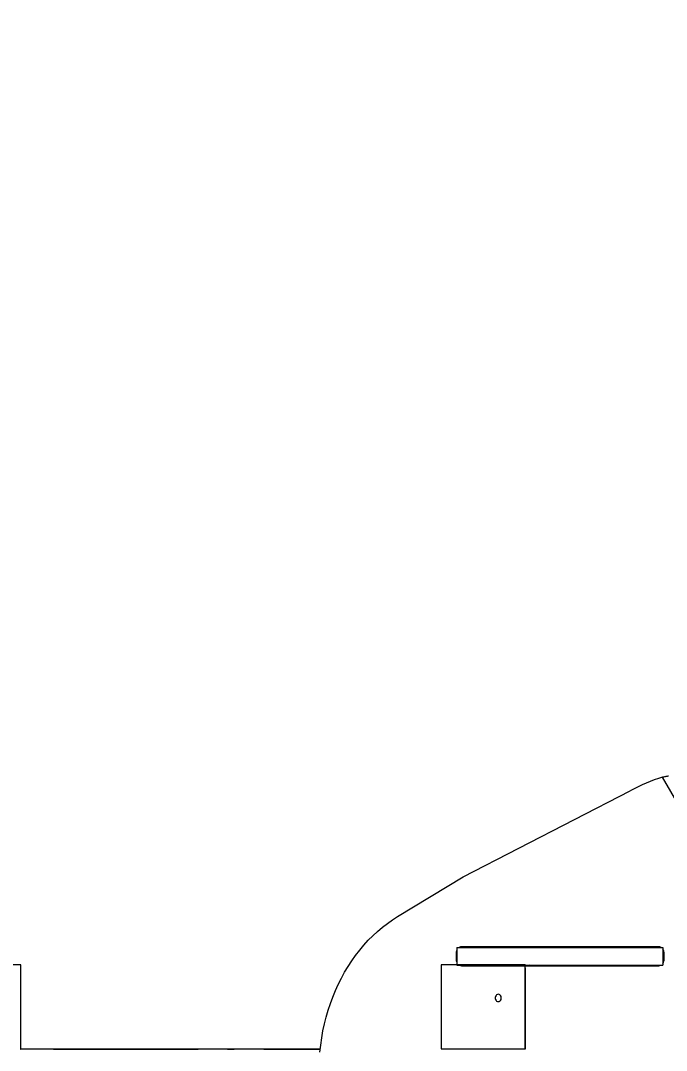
# Model space of a CAD drawing. Header units: millimetres. Extents: x -12977 to 11786, y -11805 to 10558.
# Drawn here: x 1744 to 2511, y 5813 to 7037 of the extents above; entities that cross this region are included whole.
import ezdxf

# ---------------------------------------------------------------- set-up
doc = ezdxf.new("R2010")
doc.units = ezdxf.units.MM
doc.layers.add('DIKOM_ОБЪЕКТ', color=7, linetype='Continuous')
doc.layers.add('DIKOM_РАЗМЕР_ЗОНА', color=7, linetype='Continuous')
doc.styles.add('style1', font='arial.ttf', dxfattribs={"width": 0.8})
doc.dimstyles.new('1-50', dxfattribs={"dimtxt": 300, "dimasz": 200, "dimexe": 100, "dimexo": 0, "dimgap": 100, "dimtad": 1, "dimtxsty": 'style1', "dimcen": 200, "dimclrd": 7, "dimclre": 7, "dimclrt": 7, "dimadec": 1, "dimazin": 2, "dimtfac": 1, "dimtmove": 0, "dimatfit": 2, "dimfxl": 0, "dimlwd": 25, "dimlwe": 18, "dimarcsym": 0})

# ---------------------------------------------------------------- blocks, each defined once
blk = doc.blocks.new('*D11')
at = {"layer": 'Defpoints', "color": 0, "transparency": 16777216}
for p in [(4304.4, 10557.6), (2504.1, -11339.7), (11686.1, -11339.7)]:
    blk.add_point(p, dxfattribs=at)
at = {"layer": 'DIKOM_РАЗМЕР_ЗОНА', "color": 7, "lineweight": 18, "transparency": 16777216}
for p, q in [((4304.4, 10557.6), (11786.1, 10557.6)), ((2504.1, -11339.7), (11786.1, -11339.7))]:
    blk.add_line(p, q, dxfattribs=at)
at = {"layer": 'DIKOM_РАЗМЕР_ЗОНА', "color": 7, "lineweight": 25, "transparency": 16777216}
blk.add_line((11686.1, 10357.6), (11686.1, -11139.7), dxfattribs=at)
at = {"layer": 'DIKOM_РАЗМЕР_ЗОНА', "color": 7, "transparency": 16777216}
for points in [[(11652.7, 10357.6), (11719.4, 10357.6), (11686.1, 10557.6)], [(11652.7, -11139.7), (11719.4, -11139.7), (11686.1, -11339.7)]]:
    blk.add_solid(points, dxfattribs=at)
at = {"layer": 'DIKOM_РАЗМЕР_ЗОНА', "color": 7, "transparency": 16777216, "insert": (11432.9, -3192), "char_height": 300, "attachment_point": 5, "rotation": 90, "style": 'style1'}
blk.add_mtext('21900', dxfattribs=at)

msp = doc.modelspace()

# ---------------------------------------------------------------- linework, layer by layer
at = {"layer": 'DIKOM_ОБЪЕКТ', "color": 7, "linetype": 'Continuous', "lineweight": 15}
for p, q in [((2596.29, 5983.057), (2506.882, 6137.934)), ((2269.997, 6019.304), (2468.37, 6121.709)), ((2192.026, 5972.234), (2269.997, 6019.304)), ((2262.213, 5935.622), (2262.213, 5914.622)), ((2502.39, 5936.309), (2267.931, 5936.321)), ((2343.728, 5935.639), (2343.741, 5935.646)), ((2343.741, 5935.646), (2343.741, 5935.639)), ((2351.26, 5936.317), (2349.969, 5935.572)), ((2350.027, 5935.607), (2351.256, 5936.317)), ((2381.259, 5936.315), (2380.014, 5935.597)), ((2380.245, 5935.631), (2380.202, 5935.705)), ((2387.258, 5936.315), (2386.117, 5935.656)), ((2501.889, 5935.622), (2505.039, 5935.622)), ((2507.292, 5935.609), (2507.292, 5914.609)), ((2262.213, 5928.322), (2261.396, 5928.321)), ((2261.396, 5928.321), (2261.396, 5921.922)), ((2261.396, 5921.922), (2262.213, 5921.922)), ((2508.926, 5921.909), (2508.925, 5928.308)), ((1743.964, 5914.895), (1643.964, 5914.894)), ((1743.843, 5914.676), (1743.964, 5914.895)), ((1743.964, 5814.895), (1743.964, 5914.895)), ((2343.567, 5914.961), (2243.567, 5914.961)), ((2243.567, 5914.961), (2243.567, 5814.961)), ((2267.931, 5913.922), (2502.39, 5913.909)), ((2276.582, 5913.922), (2267.931, 5913.922)), ((2343.789, 5914.577), (2273.992, 5914.578)), ((2502.511, 5913.91), (2276.582, 5913.922)), ((2343.567, 5814.961), (2343.567, 5914.961)), ((2343.758, 5911.401), (2343.758, 5814.864)), ((2343.789, 5914.577), (2343.81, 5914.615)), ((2343.789, 5913.919), (2343.789, 5914.577)), ((2349.672, 5914.615), (2348.466, 5913.918)), ((2488.244, 5914.609), (2488.244, 5913.911)), ((2100.016, 5814.674), (1743.857, 5814.7)), ((1743.904, 5814.786), (1743.964, 5814.895)), ((1743.905, 5814.787), (1743.908, 5814.793)), ((1743.905, 5814.787), (1743.905, 5814.786)), ((1743.91, 5814.797), (1743.908, 5814.793)), ((1743.908, 5814.793), (1743.908, 5814.785)), ((1743.91, 5814.786), (1743.91, 5814.797)), ((1782.89, 5814.768), (1782.891, 5814.77)), ((1782.891, 5814.77), (1782.891, 5814.768)), ((1788.89, 5814.768), (1788.891, 5814.77)), ((1948.89, 5814.767), (1788.89, 5814.768)), ((1946.891, 5814.771), (1788.891, 5814.77)), ((1946.889, 5814.767), (1790.889, 5814.767)), ((1790.891, 5814.77), (1946.891, 5814.771)), ((1808.883, 5814.755), (1808.855, 5814.706)), ((1808.883, 5814.755), (1808.883, 5814.706)), ((1897.604, 5814.698), (1817.608, 5814.704)), ((1920.127, 5814.751), (1840.13, 5814.757)), ((1840.13, 5814.757), (1840.13, 5814.702)), ((1920.127, 5814.751), (1920.126, 5814.698)), ((1928.879, 5814.749), (1928.852, 5814.7)), ((1948.89, 5814.767), (1948.891, 5814.77)), ((1954.891, 5814.77), (1954.89, 5814.768)), ((2100.026, 5814.769), (2013.42, 5814.776)), ((2032.88, 5814.75), (2032.88, 5814.751)), ((2032.88, 5814.751), (2032.88, 5814.75)), ((2038.879, 5814.749), (2038.881, 5814.752)), ((2100.024, 5814.749), (2038.879, 5814.749)), ((2100.024, 5814.752), (2038.881, 5814.752)), ((2100.024, 5814.749), (2040.879, 5814.749)), ((2040.881, 5814.752), (2100.024, 5814.752)), ((2058.872, 5814.737), (2058.844, 5814.687)), ((2058.872, 5814.737), (2058.872, 5814.687)), ((2100.017, 5814.683), (2067.597, 5814.685)), ((2090.12, 5814.738), (2090.119, 5814.684)), ((2100.023, 5814.738), (2090.12, 5814.738)), ((2243.567, 5814.961), (2343.567, 5814.961)), ((2343.742, 5814.864), (2343.567, 5814.961))]:
    msp.add_line(p, q, dxfattribs=at)
at = {"layer": 'DIKOM_ОБЪЕКТ', "color": 7, "linetype": 'Continuous', "lineweight": 15, "flags": 128}
for points in [[(2099.668, 5811.139), (2100.588, 5819.618), (2101.797, 5828.042), (2103.291, 5836.396), (2105.069, 5844.667), (2107.127, 5852.841), (2109.462, 5860.902), (2112.069, 5868.837), (2114.944, 5876.631), (2118.083, 5884.272), (2121.479, 5891.747), (2125.127, 5899.041), (2129.021, 5906.142), (2133.153, 5913.039), (2137.516, 5919.718), (2142.103, 5926.169), (2146.906, 5932.381), (2151.917, 5938.341), (2157.126, 5944.041), (2162.525, 5949.469), (2168.104, 5954.617), (2173.854, 5959.476), (2179.765, 5964.037), (2185.825, 5968.292), (2192.026, 5972.234)], [(2262.213, 5935.622), (2270.196, 5935.621), (2278.477, 5935.62), (2287.047, 5935.62), (2295.9, 5935.618), (2305.029, 5935.618), (2314.427, 5935.617), (2324.086, 5935.617), (2333.998, 5935.616), (2344.156, 5935.615), (2354.552, 5935.615), (2365.176, 5935.614), (2376.021, 5935.613), (2387.078, 5935.613), (2398.338, 5935.612), (2409.793, 5935.612), (2421.432, 5935.611), (2433.248, 5935.611), (2445.229, 5935.61), (2457.367, 5935.61), (2469.652, 5935.61), (2482.075, 5935.609), (2494.625, 5935.609), (2507.292, 5935.609)], [(2273.959, 5935.649), (2275.104, 5935.65), (2279.106, 5935.65), (2283.213, 5935.65), (2287.396, 5935.65), (2291.625, 5935.65), (2295.869, 5935.65), (2300.098, 5935.65), (2304.281, 5935.65), (2308.388, 5935.65), (2312.39, 5935.65), (2316.257, 5935.649), (2319.962, 5935.649), (2323.478, 5935.649), (2326.779, 5935.649), (2329.843, 5935.649), (2332.647, 5935.649), (2335.17, 5935.648), (2337.395, 5935.648), (2339.305, 5935.648), (2340.887, 5935.647), (2342.129, 5935.647), (2343.023, 5935.647), (2343.561, 5935.647), (2343.741, 5935.646)], [(2298.117, 5935.631), (2297.938, 5935.631), (2297.418, 5935.631), (2296.597, 5935.631), (2295.543, 5935.631), (2294.342, 5935.631), (2293.089, 5935.631), (2291.888, 5935.631), (2290.835, 5935.631), (2290.014, 5935.631), (2289.495, 5935.631), (2289.316, 5935.631), (2289.495, 5935.631), (2290.015, 5935.632), (2290.835, 5935.631), (2291.889, 5935.632), (2293.091, 5935.631), (2294.343, 5935.632), (2295.545, 5935.632), (2296.598, 5935.632), (2297.418, 5935.632), (2297.938, 5935.631), (2298.117, 5935.631)], [(2298.129, 5935.639), (2297.95, 5935.639), (2297.43, 5935.639), (2296.61, 5935.639), (2295.556, 5935.639), (2294.355, 5935.639), (2293.102, 5935.639), (2291.901, 5935.639), (2290.847, 5935.639), (2290.027, 5935.638), (2289.507, 5935.639), (2289.329, 5935.639), (2289.507, 5935.639), (2290.028, 5935.639), (2290.848, 5935.639), (2291.901, 5935.639), (2293.103, 5935.639), (2294.355, 5935.639), (2295.557, 5935.639), (2296.611, 5935.639), (2297.43, 5935.639), (2297.951, 5935.639), (2298.129, 5935.639)], [(2298.141, 5935.646), (2297.963, 5935.646), (2297.442, 5935.646), (2296.622, 5935.646), (2295.568, 5935.646), (2294.366, 5935.646), (2293.114, 5935.646), (2291.912, 5935.646), (2290.859, 5935.646), (2290.039, 5935.646), (2289.519, 5935.646), (2289.341, 5935.646), (2289.519, 5935.646), (2290.04, 5935.646), (2290.86, 5935.646), (2291.913, 5935.647), (2293.115, 5935.646), (2294.368, 5935.647), (2295.569, 5935.646), (2296.623, 5935.647), (2297.443, 5935.647), (2297.963, 5935.646), (2298.141, 5935.646)], [(2347.565, 5935.622), (2347.387, 5935.622), (2346.866, 5935.622), (2346.046, 5935.622), (2344.992, 5935.622), (2343.791, 5935.622), (2342.538, 5935.622), (2341.337, 5935.622), (2340.283, 5935.622), (2339.463, 5935.622), (2338.943, 5935.622), (2338.765, 5935.622), (2338.944, 5935.622), (2339.464, 5935.622), (2340.284, 5935.623), (2341.338, 5935.623), (2342.539, 5935.623), (2343.792, 5935.623), (2344.993, 5935.623), (2346.047, 5935.622), (2346.867, 5935.622), (2347.387, 5935.622), (2347.565, 5935.622)], [(2343.728, 5935.639), (2344.819, 5935.638), (2346.284, 5935.637), (2348.122, 5935.637), (2350.33, 5935.636), (2352.903, 5935.635), (2355.838, 5935.635), (2359.128, 5935.634), (2362.768, 5935.634), (2366.752, 5935.633), (2371.073, 5935.632), (2375.723, 5935.632), (2380.694, 5935.631), (2385.976, 5935.63), (2391.563, 5935.63), (2397.442, 5935.629), (2403.603, 5935.629), (2410.037, 5935.629), (2416.731, 5935.628), (2423.674, 5935.628), (2430.854, 5935.627), (2438.258, 5935.627), (2445.872, 5935.627), (2453.684, 5935.626), (2461.68, 5935.626)], [(2349.961, 5935.567), (2350.462, 5935.857), (2351.26, 5936.317)], [(2351.261, 5936.317), (2350.424, 5935.833), (2349.989, 5935.582)], [(2461.68, 5935.626), (2466.67, 5935.626), (2471.449, 5935.625), (2475.994, 5935.625), (2480.289, 5935.625), (2484.313, 5935.624), (2488.048, 5935.624), (2491.48, 5935.624), (2494.592, 5935.624), (2497.373, 5935.623), (2499.808, 5935.623), (2501.889, 5935.622)], [(2262.213, 5914.622), (2270.196, 5914.621), (2278.477, 5914.62), (2287.047, 5914.62), (2295.9, 5914.618), (2305.029, 5914.618), (2314.427, 5914.617), (2324.086, 5914.617), (2333.998, 5914.616), (2344.156, 5914.615), (2354.552, 5914.614), (2365.176, 5914.614), (2376.021, 5914.613), (2387.078, 5914.613), (2398.339, 5914.612), (2409.793, 5914.612), (2421.432, 5914.611), (2433.248, 5914.611), (2445.229, 5914.61), (2457.367, 5914.61), (2469.652, 5914.61), (2482.075, 5914.609), (2494.625, 5914.609), (2507.292, 5914.609)], [(2311.637, 5880.019), (2310.624, 5879.841), (2309.693, 5879.321), (2308.92, 5878.5), (2308.367, 5877.447), (2308.079, 5876.245), (2308.079, 5874.993), (2308.367, 5873.791), (2308.921, 5872.738), (2309.694, 5871.918), (2310.624, 5871.397), (2311.637, 5871.219), (2312.649, 5871.397), (2313.58, 5871.917), (2314.353, 5872.737), (2314.907, 5873.791), (2315.195, 5874.992), (2315.195, 5876.245), (2314.907, 5877.447), (2314.354, 5878.5), (2313.58, 5879.32), (2312.65, 5879.841), (2311.637, 5880.019)], [(2013.42, 5814.776), (2002.095, 5814.777), (1990.571, 5814.777), (1978.857, 5814.778), (1966.961, 5814.779), (1954.893, 5814.78), (1942.66, 5814.78), (1930.272, 5814.781), (1917.738, 5814.782), (1905.068, 5814.782), (1892.27, 5814.783), (1879.355, 5814.783), (1866.33, 5814.784), (1853.208, 5814.784), (1839.996, 5814.784), (1826.705, 5814.784), (1813.343, 5814.785), (1799.923, 5814.785), (1786.452, 5814.785), (1772.942, 5814.785), (1759.401, 5814.785), (1745.841, 5814.786), (1743.908, 5814.785)], [(1782.89, 5814.768), (1783.044, 5814.768), (1783.499, 5814.768), (1784.238, 5814.768), (1785.233, 5814.768), (1786.445, 5814.767), (1787.828, 5814.767), (1789.329, 5814.767), (1790.889, 5814.767)], [(1790.891, 5814.77), (1789.331, 5814.77), (1787.83, 5814.77), (1786.447, 5814.77), (1785.234, 5814.77), (1784.239, 5814.77), (1783.5, 5814.77), (1783.045, 5814.77), (1782.891, 5814.77)], [(1808.855, 5814.706), (1809.003, 5814.706), (1809.444, 5814.705), (1810.173, 5814.705), (1811.178, 5814.705), (1812.444, 5814.705), (1813.954, 5814.704), (1815.683, 5814.704), (1817.608, 5814.704)], [(1840.13, 5814.757), (1837.793, 5814.757), (1835.293, 5814.757), (1832.675, 5814.757), (1829.987, 5814.757), (1827.279, 5814.757), (1824.601, 5814.757), (1822.002, 5814.757), (1819.528, 5814.757), (1817.225, 5814.757), (1815.137, 5814.757), (1813.301, 5814.756), (1811.75, 5814.756), (1810.513, 5814.756), (1809.613, 5814.756), (1809.066, 5814.755), (1808.883, 5814.755)], [(1864.897, 5814.775), (1865.074, 5814.775), (1865.591, 5814.774), (1866.402, 5814.774), (1867.435, 5814.774), (1868.597, 5814.774), (1869.786, 5814.774), (1870.896, 5814.774), (1871.828, 5814.774), (1872.5, 5814.774), (1872.852, 5814.775), (1872.852, 5814.775), (1872.5, 5814.775), (1871.829, 5814.775), (1870.897, 5814.775), (1869.787, 5814.775), (1868.598, 5814.775), (1867.435, 5814.775), (1866.403, 5814.775), (1865.592, 5814.775), (1865.074, 5814.775), (1864.897, 5814.775)], [(1897.604, 5814.698), (1899.942, 5814.698), (1902.442, 5814.698), (1905.06, 5814.698), (1907.747, 5814.697), (1910.455, 5814.698), (1913.133, 5814.698), (1915.733, 5814.698), (1918.207, 5814.698), (1920.509, 5814.698), (1922.597, 5814.698), (1924.434, 5814.698), (1925.985, 5814.699), (1927.221, 5814.699), (1928.121, 5814.699), (1928.668, 5814.699), (1928.852, 5814.7)], [(1928.879, 5814.749), (1928.732, 5814.749), (1928.29, 5814.75), (1927.561, 5814.75), (1926.557, 5814.75), (1925.29, 5814.75), (1923.781, 5814.751), (1922.051, 5814.751), (1920.127, 5814.751)], [(1946.889, 5814.767), (1948.45, 5814.767), (1949.951, 5814.767), (1951.334, 5814.767), (1952.547, 5814.768), (1953.542, 5814.768), (1954.281, 5814.768), (1954.736, 5814.768), (1954.89, 5814.768)], [(1954.891, 5814.77), (1954.737, 5814.77), (1954.282, 5814.77), (1953.543, 5814.77), (1952.548, 5814.77), (1951.336, 5814.77), (1949.953, 5814.77), (1948.452, 5814.77), (1946.891, 5814.771)], [(1989.85, 5814.702), (1990.028, 5814.702), (1990.545, 5814.701), (1991.356, 5814.702), (1992.388, 5814.701), (1993.551, 5814.701), (1994.74, 5814.701), (1995.85, 5814.702), (1996.782, 5814.701), (1997.454, 5814.702), (1997.805, 5814.702), (1997.805, 5814.702), (1997.454, 5814.702), (1996.782, 5814.702), (1995.85, 5814.702), (1994.741, 5814.702), (1993.551, 5814.702), (1992.389, 5814.702), (1991.356, 5814.702), (1990.545, 5814.702), (1990.028, 5814.702), (1989.85, 5814.702)], [(1989.871, 5814.739), (1990.049, 5814.739), (1990.566, 5814.739), (1991.377, 5814.738), (1992.409, 5814.739), (1993.572, 5814.739), (1994.761, 5814.738), (1995.87, 5814.739), (1996.803, 5814.739), (1997.475, 5814.739), (1997.826, 5814.739), (1997.827, 5814.739), (1997.475, 5814.739), (1996.803, 5814.739), (1995.871, 5814.739), (1994.761, 5814.739), (1993.572, 5814.74), (1992.41, 5814.74), (1991.377, 5814.739), (1990.566, 5814.739), (1990.049, 5814.739), (1989.871, 5814.739)], [(2040.881, 5814.752), (2039.32, 5814.752), (2037.819, 5814.752), (2036.436, 5814.752), (2035.224, 5814.752), (2034.229, 5814.751), (2033.489, 5814.751), (2033.034, 5814.751), (2032.88, 5814.751)], [(2032.88, 5814.75), (2033.033, 5814.75), (2033.489, 5814.749), (2034.228, 5814.749), (2035.223, 5814.749), (2036.434, 5814.749), (2037.818, 5814.749), (2039.318, 5814.749), (2040.879, 5814.749)], [(2058.844, 5814.687), (2058.992, 5814.687), (2059.434, 5814.687), (2060.162, 5814.686), (2061.167, 5814.686), (2062.434, 5814.686), (2063.943, 5814.686), (2065.673, 5814.686), (2067.597, 5814.685)], [(2090.12, 5814.738), (2087.782, 5814.739), (2085.282, 5814.739), (2082.664, 5814.739), (2079.977, 5814.739), (2077.269, 5814.739), (2074.59, 5814.739), (2071.991, 5814.739), (2069.517, 5814.739), (2067.215, 5814.739), (2065.127, 5814.738), (2063.29, 5814.738), (2061.739, 5814.738), (2060.503, 5814.738), (2059.603, 5814.737), (2059.056, 5814.737), (2058.872, 5814.737)]]:
    msp.add_lwpolyline(points, dxfattribs=at)
at = {"layer": 'DIKOM_ОБЪЕКТ', "color": 7, "linetype": 'Continuous', "lineweight": 15}
for centre, radius, start, end in [((2580.316, 5909.808), 239.654, 107.843436, 117.84721), ((2267.963, 5930.743), 5.579, 90.332427, 119.010374), ((2276.608, 5930.773), 5.549, 90.265984, 118.506806), ((2502.353, 5930.717), 5.592, 61.294434, 89.625545), ((2499.865, 5928.41), 9.061, 359.360191, 34.952235), ((2270.794, 5928.361), 9.399, 155.929423, 180.242021), ((2270.796, 5921.881), 9.4, 179.754303, 204.064167), ((2499.866, 5921.808), 9.061, 325.044163, 0.635215), ((2267.962, 5919.496), 5.574, 241.397514, 269.677556), ((2276.607, 5919.467), 5.545, 241.864217, 269.745638), ((2502.357, 5919.488), 5.579, 270.337086, 297.981701)]:
    msp.add_arc(centre, radius, start, end, dxfattribs=at)
msp.add_open_spline([(2506.882, 6137.934), (2507.419, 6138.093), (2508.494, 6138.413), (2510.377, 6138.825), (2512.137, 6139.114), (2513.345, 6139.238), (2513.852, 6139.247), (2514.007, 6139.25)], degree=3, knots=[0, 0, 0, 0, 0.2341134, 0.46850161, 0.69519635, 0.9066486, 1, 1, 1, 1], dxfattribs=at)

# ---------------------------------------------------------------- dimensions: what is measured, and where the dimension line sits
at = {"layer": 'DIKOM_РАЗМЕР_ЗОНА'}
dim = msp.add_linear_dim(base=(11686.061, -11339.718), p1=(4304.397, 10557.602), p2=(2504.073, -11339.718), angle=90, text='21900', dimstyle='1-50', dxfattribs=at)
dim.commit()
dim.dimension.update_dxf_attribs({"geometry": '*D11', "text_midpoint": (11686.061, -3191.969), "dimtype": 160})

doc.saveas('drawing.dxf')
